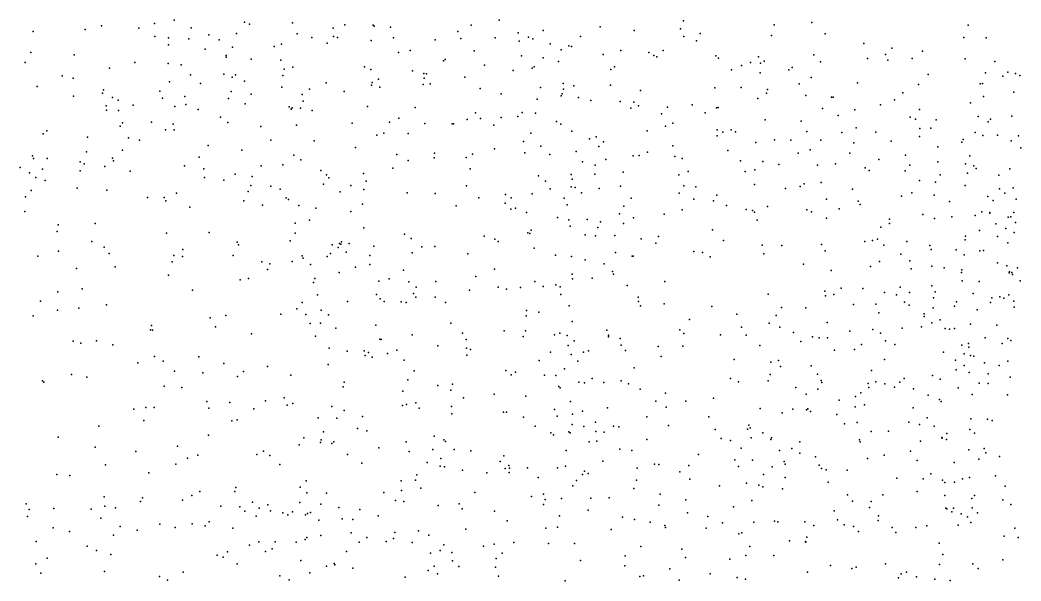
# Model space of a CAD drawing. Header units: metres. Extents: x -25 to 25, y -27.7 to 27.8.
# Drawn here: x 9.102 to 12.196, y 10.421 to 12.155 of the extents above; entities that cross this region are included whole.
import ezdxf

# ---------------------------------------------------------------- set-up
doc = ezdxf.new("R2010")
doc.units = ezdxf.units.M

msp = doc.modelspace()

# ---------------------------------------------------------------- linework, layer by layer
for p in [(9.3544, 12.1376, 0.66), (9.4693, 12.1298, 2.3811), (9.5177, 12.1446, 16.3457), (9.5793, 12.1553, -10.368), (9.6309, 12.1315, 0.8026), (9.796, 12.1482, 14.9385), (9.8116, 12.1422, -9.9624), (9.9449, 12.1462, 8.9835), (10.0708, 12.1301, -16.3647), (10.1067, 12.1405, -3.0336), (10.1935, 12.1396, -17.6757), (10.1967, 12.1366, 3.1572), (10.2475, 12.1328, 9.6042), (10.4967, 12.1398, -20.3444), (10.583, 12.1553, 11.8885), (10.8958, 12.1345, 1.3925), (11.1529, 12.1528, -6.4431), (11.4336, 12.1406, 4.2023), (11.5503, 12.148, 4.4058), (12.033, 12.1389, 4.9336), (9.1434, 12.1194, -10.7661), (9.3041, 12.1261, 16.5426), (9.5195, 12.1047, -19.503), (9.5611, 12.1001, 8.0197), (9.6857, 12.1093, 2.9674), (9.7713, 12.1136, 16.0758), (9.959, 12.1121, 15.5621), (10.0042, 12.1008, -17.2661), (10.071, 12.1044, -13.3775), (10.0841, 12.1014, 13.0767), (10.2564, 12.1004, 12.8388), (10.4556, 12.12, -13.0463), (10.4653, 12.0981, 7.2418), (10.5711, 12.0999, 12.1908), (10.6417, 12.1155, 11.6975), (10.6738, 12.102, -11.1252), (10.6875, 12.0975, 10.6856), (10.7189, 12.1234, -20.4975), (10.8345, 12.1047, 6.921), (11.0009, 12.1232, -20.5129), (11.1438, 12.1279, 3.6506), (11.1546, 12.1045, 1.7479), (11.2044, 12.1136, 6.976), (11.4253, 12.1071, -12.784), (11.5912, 12.1129, -5.8698), (12.02, 12.1015, -8.0053), (12.0889, 12.1007, 2.1853), (9.5615, 12.0786, -0.8114), (9.6246, 12.0971, 7.6282), (9.7181, 12.0936, 13.7514), (9.7587, 12.0718, 7.5216), (9.8883, 12.0738, 15.3762), (9.9106, 12.0807, 2.0188), (10.0515, 12.0837, 9.1312), (10.1878, 12.0918, 9.4247), (10.3856, 12.0941, -2.8069), (10.645, 12.0902, 10.4493), (10.7414, 12.0818, 11.001), (10.7986, 12.0752, 0.3713), (10.8075, 12.073, 3.3104), (11.1936, 12.0909, -7.456), (11.7102, 12.0829, -12.8823), (11.7966, 12.0684, 1.6557), (9.1357, 12.055, -1.0086), (9.2697, 12.0482, 2.4857), (9.6747, 12.0652, 14.0871), (9.7393, 12.0458, 15.0578), (9.7398, 12.041, -13.8736), (10.2727, 12.0551, -3.3271), (10.308, 12.0613, -9.8322), (10.5062, 12.0599, 12.4818), (10.6526, 12.0445, -3.5406), (10.719, 12.0381, 11.5546), (10.775, 12.0631, -11.3244), (10.9047, 12.0492, -12.8381), (10.9591, 12.0607, 0.6617), (11.0463, 12.0546, 3.4706), (11.0617, 12.0456, -19.018), (11.0709, 12.0411, 6.921), (11.0907, 12.0607, 1.2036), (11.2535, 12.0448, -19.2671), (11.2615, 12.0377, -20.423), (11.3848, 12.0416, -19.6073), (11.5561, 12.0475, -7.6393), (11.7224, 12.0359, -5.2853), (11.7771, 12.0492, -4.9795), (11.8601, 12.0366, 2.8391), (11.8924, 12.0587, 7.4522), (12.0237, 12.0355, -4.9476), (9.1187, 12.0237, -6.6607), (9.3791, 12.006, 2.896), (9.4573, 12.0239, 16.2701), (9.56, 12.0213, 7.8725), (9.6005, 12.0167, 16.1254), (9.8165, 12.0339, -16.918), (9.9088, 12.0316, 13.3772), (9.9452, 12.0096, 7.4884), (10.1675, 12.0106, -18.2765), (10.4112, 12.0287, -16.5375), (10.4166, 12.0334, 9.6767), (10.5377, 12.0162, 9.9199), (10.6857, 12.007, 3.1862), (10.6913, 12.0109, -18.7322), (10.7663, 12.0269, 11.3356), (10.9401, 12.0102, -16.7374), (11.3322, 12.0143, 1.3273), (11.3602, 12.0236, -19.98), (11.3911, 12.0219, -5.9324), (11.4022, 12.0283, 1.5576), (11.4889, 12.0084, 7.2465), (11.5762, 12.0263, -11.6153), (11.7851, 12.0308, -16.5396), (12.1153, 12.0271, -13.0477), (9.2331, 11.9826, 16.4373), (9.2664, 11.9757, -19.2403), (9.6296, 11.9857, 14.6672), (9.7321, 11.9875, -16.6102), (9.7583, 11.9783, 2.9221), (9.7684, 11.986, 15.2871), (9.9145, 11.9843, 1.2121), (9.9189, 12.0036, 8.7299), (10.1865, 12.0026, 9.1263), (10.316, 11.9984, 7.3225), (10.3509, 11.9899, 12.7865), (10.3514, 11.9754, 9.4367), (10.3589, 11.9893, -3.5241), (10.4777, 11.9782, -2.9882), (10.627, 11.9992, -10.648), (10.929, 12.002, -7.1223), (11.3016, 12.0012, 3.6771), (11.3901, 11.9923, 3.4057), (11.4792, 12.001, 1.17), (11.5477, 11.9779, 4.0492), (11.9091, 11.9866, -7.843), (12.0869, 11.9919, 4.8406), (12.1402, 11.9816, -10.9461), (12.1552, 11.9942, -8.223), (12.1795, 11.9904, 2.5312), (12.1927, 11.9839, -5.9721), (9.1551, 11.9499, -6.2376), (9.5644, 11.9642, 2.8758), (9.6605, 11.959, -10.4843), (9.7959, 11.9665, 13.5456), (9.9118, 11.9473, -16.4756), (10.0489, 11.961, 8.864), (10.1886, 11.9535, -0.1948), (10.1905, 11.9619, 3.0327), (10.2101, 11.9721, -16.4925), (10.2143, 11.948, 12.9722), (10.3483, 11.9559, -20.4073), (10.3701, 11.9584, 3.0538), (10.525, 11.944, -18.5746), (10.7109, 11.9466, 11.8596), (10.781, 11.9588, 10.6904), (10.814, 11.9524, 11.1595), (10.9276, 11.9538, -20.8638), (11.2496, 11.9458, -16.7628), (11.3309, 11.9471, 0.9538), (11.5104, 11.9584, 3.8951), (11.6909, 11.9615, 3.0217), (11.8798, 11.9555, 4.5212), (12.0697, 11.958, 1.8257), (12.0774, 11.9594, 7.5796), (9.2676, 11.9203, -0.8783), (9.3572, 11.9292, 0.7626), (9.3602, 11.9394, -6.3659), (9.3885, 11.9158, 16.1596), (9.535, 11.9355, 13.8918), (9.5429, 11.9133, 2.3943), (9.6119, 11.919, 15.9099), (9.7465, 11.9124, 8.4278), (9.7549, 11.9348, 15.5657), (9.8168, 11.9259, 7.6341), (9.9742, 11.9256, -13.6109), (9.9968, 11.9419, -20.1367), (10.1048, 11.9347, 7.4407), (10.5893, 11.9275, 3.0777), (10.775, 11.9209, 10.4679), (10.7782, 11.9267, -18.4374), (10.782, 11.9417, 7.0516), (10.8291, 11.9154, 10.9158), (11.0206, 11.9373, 3.3138), (11.3834, 11.9124, -7.4465), (11.4096, 11.9297, -20.2502), (11.4133, 11.9405, 3.6105), (11.5316, 11.9224, -5.5225), (11.6103, 11.917, -16.6423), (11.6159, 11.9169, 4.0057), (11.8312, 11.93, 1.3686), (12.0808, 11.9188, -16.4436), (12.1739, 11.9327, -5.7418), (9.3691, 11.89, 13.9907), (9.406, 11.908, 14.2221), (9.4524, 11.8924, -19.6416), (9.5806, 11.8884, 7.9722), (9.6146, 11.8947, 15.0567), (9.7985, 11.8959, -0.5924), (9.9346, 11.8872, -9.9253), (9.9432, 11.8842, 1.4148), (9.969, 11.883, 1.802), (9.9771, 11.9049, -0.3817), (10.1767, 11.8877, -17.7779), (10.3233, 11.8848, 9.1192), (10.7012, 11.9107, 12.1482), (10.8664, 11.9061, 3.1676), (10.957, 11.9031, 7.0226), (10.9908, 11.8831, -6.634), (10.9994, 11.9015, -6.2725), (11.0145, 11.8901, -18.7965), (11.1038, 11.8855, -18.4705), (11.1803, 11.8935, -19.1221), (11.2548, 11.8839, 3.4442), (11.2601, 11.8849, -11.6284), (11.5824, 11.8823, 7.3672), (11.7621, 11.8935, 7.4954), (11.8055, 11.9087, 4.1122), (12.0403, 11.8997, 2.8289), (9.3701, 11.8769, -19.4293), (9.4063, 11.8752, 14.3764), (9.6526, 11.8791, 8.2309), (9.7217, 11.8551, 7.8212), (9.9407, 11.8793, 13.3608), (10.0052, 11.8753, -17.2202), (10.2735, 11.8515, -18.4052), (10.5103, 11.8682, -18.3751), (10.5252, 11.8513, 12.6704), (10.5899, 11.8544, -16.8532), (10.6416, 11.8567, 12.445), (10.655, 11.8691, 0.1493), (10.6956, 11.8678, -20.9159), (11.0847, 11.8654, -6.0233), (11.2198, 11.8684, -7.257), (11.6316, 11.86, 3.7493), (11.6827, 11.878, 3.9601), (11.8539, 11.855, 4.27), (11.8828, 11.879, 7.6031), (12.0643, 11.8571, 7.7732), (12.1685, 11.8585, -5.3706), (9.412, 11.8272, 2.8123), (9.4193, 11.8371, 14.5547), (9.5084, 11.8392, 15.8237), (9.5757, 11.8337, -10.6729), (9.7447, 11.8386, 2.8484), (9.8465, 11.8259, 8.5152), (9.9572, 11.8302, 2.8913), (10.129, 11.8364, 13.1331), (10.2446, 11.8394, 2.9435), (10.3532, 11.8352, -13.2809), (10.4382, 11.8343, 9.2684), (10.4423, 11.8347, -9.9741), (10.4841, 11.8477, -20.7748), (10.5666, 11.8301, -10.2109), (10.7605, 11.8414, 10.1818), (10.774, 11.8331, -11.2793), (11.0979, 11.8271, -18.1205), (11.1207, 11.8365, -16.9231), (11.4061, 11.8465, 7.2733), (11.5165, 11.8423, -20.5592), (11.6864, 11.8223, 7.6961), (11.8705, 11.8486, 7.7547), (11.8834, 11.8203, 4.098), (11.9178, 11.8212, 7.9281), (11.9341, 11.8469, -4.898), (12.0945, 11.8403, 15.7124), (12.1026, 11.8492, 15.4554), (9.1742, 11.804, 2.8337), (9.1856, 11.813, 16.1796), (9.3113, 11.7937, 15.9719), (9.4379, 11.7907, 14.8577), (9.5524, 11.8155, 15.1869), (9.5788, 11.8154, 15.4482), (10.2048, 11.7994, 8.8516), (10.2274, 11.806, -16.6518), (10.3017, 11.8047, 12.9336), (10.6813, 11.8061, -11.0451), (10.8079, 11.8121, -16.9554), (10.863, 11.7882, 7.0755), (10.8829, 11.7943, 10.7547), (11.0409, 11.8124, -12.9059), (11.2569, 11.7971, 3.3008), (11.2573, 11.8158, -18.2997), (11.2744, 11.8083, -20.9948), (11.3006, 11.816, -12.8611), (11.3137, 11.8094, -19.548), (11.5341, 11.8103, 3.5031), (11.6425, 11.8081, 3.7961), (11.7475, 11.8087, 3.2057), (11.883, 11.795, 3.8772), (12.0544, 11.808, 4.5101), (12.0787, 11.7985, 15.2932), (12.1242, 11.7994, 1.6084), (12.1882, 11.797, 2.6956), (9.4712, 11.7844, 15.0392), (9.6835, 11.7679, 1.1194), (9.8776, 11.7839, -13.7664), (10.012, 11.7818, 8.6814), (10.1394, 11.7611, -20.3242), (10.5689, 11.7576, -18.1412), (10.659, 11.7796, -10.7027), (10.7125, 11.7655, 7.1471), (10.8918, 11.7645, 3.0358), (10.9054, 11.779, 11.085), (11.1206, 11.7669, -18.9542), (11.3771, 11.7772, -5.4311), (11.4341, 11.785, 3.3872), (11.4847, 11.7836, 7.4906), (11.5777, 11.7836, -4.9567), (11.6796, 11.7762, 3.4467), (11.7951, 11.7804, -7.7), (11.9388, 11.763, 3.9615), (12.0139, 11.7778, 8.0423), (12.0177, 11.7859, 15.5899), (12.1656, 11.7816, -5.8992), (12.1963, 11.7606, 14.9817), (9.1406, 11.7354, 14.2188), (9.1442, 11.7278, 0.5719), (9.186, 11.7278, 14.4406), (9.3076, 11.7477, 13.9606), (9.3881, 11.7281, -0.7724), (9.4195, 11.7528, 15.5905), (9.6557, 11.7314, -13.8961), (9.7877, 11.7527, -20.0405), (9.9484, 11.7378, 2.0032), (10.2675, 11.7395, -20.5897), (10.3821, 11.7291, 8.9921), (10.3833, 11.7439, -16.8274), (10.4818, 11.7307, 12.7636), (10.5014, 11.741, -0.049), (10.6629, 11.7452, 2.9315), (10.7404, 11.7393, 12.3389), (10.8218, 11.7488, 11.54), (10.9975, 11.7356, 0.6715), (11.0158, 11.7369, -6.7982), (11.0418, 11.7469, 7.1423), (11.1268, 11.733, -21.1421), (11.1494, 11.7276, 3.145), (11.2901, 11.7523, -18.6009), (11.5081, 11.7438, 7.7308), (11.5442, 11.754, -11.6113), (11.667, 11.7441, -20.6989), (11.8393, 11.7376, 3.6478), (12.0381, 11.7351, 4.2119), (9.1024, 11.6992, 15.9139), (9.288, 11.7175, 15.6739), (9.3004, 11.7108, 2.5895), (9.3649, 11.7025, -10.8459), (9.3914, 11.7205, 15.3656), (9.6109, 11.7044, -0.706), (9.6701, 11.6957, 13.7609), (9.8473, 11.7045, -16.9369), (9.9147, 11.708, -0.5094), (9.9705, 11.7227, 7.7456), (10.2547, 11.6973, -0.2382), (10.3017, 11.7207, 2.8522), (10.4939, 11.6955, 9.1482), (10.8406, 11.7166, 10.3661), (10.8804, 11.7066, 11.3494), (10.913, 11.7244, -6.0211), (11.3294, 11.7198, 7.3987), (11.3989, 11.7178, -19.767), (11.4476, 11.709, -17.1077), (11.5678, 11.7069, 1.3025), (11.6225, 11.7106, -21.0306), (11.7143, 11.6983, -20.4445), (11.7571, 11.7238, -11.5231), (11.853, 11.7072, -16.7714), (11.9392, 11.7165, 15.4506), (12.025, 11.7109, 3.9466), (12.0502, 11.7048, 8.1735), (12.0576, 11.6966, -5.1575), (12.1621, 11.6957, 4.443), (9.1313, 11.6826, 15.685), (9.1513, 11.6687, 15.504), (9.1718, 11.6944, 14.6121), (9.2884, 11.6887, 14.9621), (9.4426, 11.6885, -13.6362), (9.6731, 11.6686, -10.5727), (9.7673, 11.6789, -16.7076), (9.8198, 11.672, -10.2877), (10.0325, 11.6904, 13.3782), (10.0501, 11.6766, -16.6379), (10.0574, 11.6677, 2.7889), (10.1644, 11.6811, -17.8975), (10.7054, 11.6737, 0.3133), (10.8055, 11.6781, -13.0999), (10.8794, 11.6793, -21.1934), (10.9662, 11.6846, 10.9658), (11.1391, 11.6764, -17.8265), (11.168, 11.6874, -19.2342), (11.3436, 11.6876, -21.207), (11.3739, 11.6926, 7.5906), (11.7272, 11.6897, -17.0801), (11.8386, 11.6892, 3.657), (11.9462, 11.6773, 15.2481), (12.0315, 11.6815, -11.2136), (12.1277, 11.6756, -10.7303), (9.1806, 11.6592, 14.0322), (9.2792, 11.6352, 2.7095), (9.7321, 11.6608, -13.4925), (9.8156, 11.6443, 13.6877), (9.8773, 11.6413, 8.4464), (10.0406, 11.6475, -17.3106), (10.125, 11.6438, -13.4226), (10.1724, 11.6568, 7.5269), (10.4828, 11.6428, 7.2787), (10.7266, 11.6574, 9.7285), (10.7407, 11.634, -10.9398), (10.806, 11.6402, 2.8949), (10.8089, 11.6635, 11.9094), (10.8188, 11.6379, 11.707), (10.8921, 11.6349, 7.2094), (10.9584, 11.642, 10.7118), (11.1537, 11.6428, -6.9337), (11.1916, 11.6397, 7.4593), (11.3724, 11.6469, -5.0073), (11.4685, 11.6341, 7.938), (11.514, 11.6406, -18.4381), (11.5266, 11.6488, -18.0471), (11.5786, 11.6529, -12.9175), (11.883, 11.6594, 8.1879), (11.9323, 11.6543, 3.419), (12.0238, 11.644, 3.1553), (12.1295, 11.6339, -21.0515), (12.1723, 11.6363, 4.2334), (9.1189, 11.6085, 2.7474), (9.1369, 11.6279, -13.5688), (9.3704, 11.629, -13.1607), (9.4965, 11.607, 13.8906), (9.5481, 11.6066, 2.6681), (9.5863, 11.6204, -13.1943), (9.8074, 11.6251, 2.7145), (9.906, 11.6328, 2.2515), (9.9249, 11.6058, -10.0622), (10.0916, 11.6242, -0.3956), (10.1652, 11.6319, 13.1514), (10.2994, 11.6213, 12.9775), (10.3854, 11.6186, -20.9333), (10.521, 11.606, 2.8022), (10.6025, 11.6158, -10.2071), (10.6204, 11.6061, -17.9127), (10.6853, 11.6184, 9.5695), (10.7846, 11.6048, -17.1157), (10.8384, 11.6216, 10.1909), (10.9916, 11.6048, -11.3775), (11.14, 11.6197, -17.1775), (11.2564, 11.6135, 0.9808), (11.6754, 11.6326, 3.3702), (11.8271, 11.6107, -4.9391), (11.8587, 11.6214, 15.5968), (11.9281, 11.6143, 15.0359), (12.0943, 11.6102, 14.7839), (12.1462, 11.6197, -8.1893), (9.5532, 11.5966, 2.5597), (9.6276, 11.5769, -20.0301), (9.7937, 11.5962, 1.2446), (9.8524, 11.5833, 8.2547), (9.9323, 11.6008, -20.2203), (9.9643, 11.5817, 7.9839), (10.0166, 11.5741, 1.6721), (10.161, 11.5861, 8.6717), (10.451, 11.5806, 12.8202), (10.6015, 11.5894, 9.301), (10.6343, 11.574, 0.1257), (10.7933, 11.5843, -5.8614), (10.9688, 11.5804, 2.9294), (11.1853, 11.6017, -21.3631), (11.2463, 11.5968, -19.5106), (11.2856, 11.5824, 7.8063), (11.4124, 11.5793, -17.4085), (11.5949, 11.6013, -7.4615), (11.6341, 11.5722, -20.0357), (11.6934, 11.5955, 1.4829), (11.699, 11.5849, -17.3467), (11.9758, 11.5946, -16.9966), (12.1106, 11.5979, -5.7981), (12.1814, 11.6014, 4.0544), (9.1172, 11.5638, 0.4318), (10.1246, 11.5635, 13.2911), (10.6199, 11.5708, 7.2547), (10.6684, 11.5602, -6.153), (10.7637, 11.5449, -10.6764), (10.9556, 11.5561, -21.3868), (10.9985, 11.5435, -6.492), (11.0939, 11.555, -13.0512), (11.1486, 11.5688, 2.9899), (11.3468, 11.5697, -12.9891), (11.366, 11.567, 1.2062), (11.3725, 11.5614, -17.6647), (11.5339, 11.5688, -17.8071), (11.5492, 11.5623, -4.8805), (11.595, 11.5427, -21.3839), (11.8932, 11.5539, 15.9471), (11.9285, 11.5418, -20.2813), (11.9829, 11.5473, 8.3236), (12.0542, 11.5514, 3.689), (12.0755, 11.562, -16.6113), (12.1003, 11.5579, -5.5199), (12.1004, 11.5605, 3.6842), (12.1564, 11.5455, 2.8973), (12.1652, 11.5472, -20.2486), (12.1742, 11.5605, 4.0172), (9.2208, 11.522, -19.5456), (9.3342, 11.5261, -19.7702), (9.9524, 11.5273, 13.6296), (9.9969, 11.5372, -6.0979), (10.1652, 11.5129, -16.8112), (10.7986, 11.5373, 0.4609), (10.8032, 11.5185, 12.2743), (10.8554, 11.5388, 11.5043), (10.888, 11.5137, 7.4159), (10.897, 11.5312, 10.3503), (10.9675, 11.5259, -5.5947), (11.3805, 11.5365, -7.1299), (11.7626, 11.5146, 15.5229), (11.7894, 11.5395, 8.2657), (11.7902, 11.5267, 15.1852), (12.1184, 11.5254, 16.3318), (12.1493, 11.5108, -10.3899), (12.1796, 11.5297, 14.5041), (9.2177, 11.5012, 2.6763), (9.5555, 11.496, -10.673), (9.6868, 11.4985, -0.6268), (9.9527, 11.496, -13.2385), (10.2913, 11.4939, -18.0217), (10.3117, 11.4801, 8.759), (10.5368, 11.487, 9.0357), (10.6723, 11.4971, -21.3863), (10.6779, 11.4958, 12.5712), (10.6822, 11.5057, 2.7759), (10.8492, 11.4916, 10.1075), (10.881, 11.4881, 2.8318), (10.9406, 11.4888, 0.6208), (11.0226, 11.4785, 10.9678), (11.0761, 11.4865, -17.4085), (11.2426, 11.5065, -11.477), (12.025, 11.487, -10.848), (12.068, 11.5047, -5.9823), (12.1235, 11.4864, -21.3331), (12.1748, 11.4989, -6.3189), (9.3244, 11.4708, 0.7293), (9.3622, 11.4537, -10.7821), (9.7735, 11.4683, 2.6051), (9.7781, 11.4606, -20.2545), (9.9374, 11.4727, -17.2366), (10.0673, 11.4609, 13.537), (10.0862, 11.4523, 2.0116), (10.0901, 11.4648, -20.6107), (10.0942, 11.4628, 7.9842), (10.0964, 11.4696, 2.6532), (10.1197, 11.4642, -17.8952), (10.1957, 11.4568, 7.7575), (10.344, 11.4543, 7.4777), (10.3843, 11.4553, 12.8833), (10.5698, 11.4778, -17.084), (10.5805, 11.471, -5.8819), (10.6911, 11.4499, 9.3799), (11.0672, 11.4661, 7.7608), (11.2767, 11.4739, 7.9685), (11.396, 11.4599, -19.7132), (11.4569, 11.4586, 8.129), (11.5798, 11.4613, -21.582), (11.7134, 11.4705, 15.3721), (11.7376, 11.4736, -17.9319), (11.7529, 11.4776, -17.5872), (11.772, 11.459, -21.4867), (11.843, 11.471, -12.8384), (11.9141, 11.4579, 14.7288), (12.0239, 11.4758, 14.6005), (12.1554, 11.4669, -16.8935), (9.1576, 11.4252, 14.1418), (9.2214, 11.4412, 2.6296), (9.3776, 11.4338, -12.9213), (9.5781, 11.4277, 2.5613), (9.6045, 11.4245, -12.9374), (9.606, 11.4457, 13.9084), (9.761, 11.4279, 13.8486), (9.9741, 11.426, 2.3524), (9.9778, 11.4195, -16.7935), (10.0522, 11.4243, -17.5962), (10.0616, 11.4337, 8.4952), (10.1103, 11.4382, -9.5063), (10.1832, 11.4273, -13.2718), (10.314, 11.4356, -16.952), (10.487, 11.433, 7.372), (10.7579, 11.4284, 7.4581), (10.8066, 11.4245, 9.7017), (10.9431, 11.4372, 11.3485), (10.9945, 11.4251, 10.6382), (10.9974, 11.4259, -11.1659), (11.1854, 11.4401, -19.1385), (11.2117, 11.4369, 2.9104), (11.2361, 11.4237, 1.0855), (11.4019, 11.4327, -21.7177), (11.5913, 11.4419, 8.2413), (11.8249, 11.432, -18.3401), (11.9185, 11.4457, 3.3573), (11.9958, 11.4447, -10.6435), (12.021, 11.43, -7.9936), (12.0694, 11.4422, 3.4974), (12.0804, 11.4426, -17.1668), (9.2766, 11.387, -0.6852), (9.3964, 11.3927, -20.0115), (9.5728, 11.408, 1.0146), (9.8503, 11.4074, -10.2359), (9.8744, 11.4017, 1.3056), (9.9441, 11.4085, -9.99), (9.9999, 11.3996, 8.3111), (10.1398, 11.3911, 13.3974), (10.1836, 11.4001, 8.6194), (10.8491, 11.414, -6.2599), (10.9076, 11.4013, -10.8196), (11.5238, 11.4007, -18.7869), (11.7316, 11.3931, 15.7804), (11.7589, 11.4092, 14.8957), (11.8529, 11.411, -11.2102), (11.8564, 11.3865, 16.1121), (11.9205, 11.3941, -5.0948), (11.959, 11.3896, 8.4584), (12.124, 11.4049, 14.3823), (12.1525, 11.3956, 16.6621), (12.1859, 11.3893, 11.6555), (9.5609, 11.3667, -20.1965), (9.8089, 11.356, 2.5591), (9.8673, 11.3844, -0.5051), (10.0132, 11.3563, -13.0641), (10.0893, 11.3748, 8.1171), (10.2434, 11.3549, 13.0741), (10.2872, 11.3823, -9.6619), (10.5115, 11.3627, -21.4825), (10.5692, 11.3852, -17.7857), (10.8095, 11.3693, 11.8121), (10.81, 11.3551, 12.1154), (10.8704, 11.3578, -10.4214), (10.9337, 11.3784, 10.3972), (10.9363, 11.3701, -5.3983), (11.6091, 11.3809, 3.1258), (12.0125, 11.3749, -5.7918), (12.013, 11.3836, -17.4141), (12.1599, 11.3739, 12.1057), (12.1607, 11.3767, 11.8324), (12.1683, 11.3749, -8.4109), (12.1697, 11.3692, 2.7546), (9.295, 11.3248, 14.1038), (9.7829, 11.3522, -16.9801), (10.01, 11.3441, 2.594), (10.2114, 11.3479, -21.0546), (10.3046, 11.3465, -21.2742), (10.327, 11.3297, -5.9398), (10.3876, 11.3469, -0.2849), (10.5806, 11.3296, 9.0692), (10.6495, 11.329, 2.6835), (10.6933, 11.3469, 12.5221), (10.7195, 11.3316, 0.2494), (10.7584, 11.3367, -17.6294), (10.7724, 11.3306, -21.6743), (10.9789, 11.3348, 7.836), (11.0955, 11.3474, -4.9984), (11.6404, 11.3261, 15.6231), (11.707, 11.3254, 8.3886), (11.8233, 11.33, 14.6548), (11.9211, 11.3336, -21.5931), (12.0148, 11.3497, 11.4568), (12.067, 11.3471, 16.532), (12.1941, 11.3489, 11.317), (9.2196, 11.3149, -19.8733), (9.636, 11.3206, -0.5164), (10.0218, 11.3057, 13.6705), (10.2043, 11.3066, 13.2229), (10.2156, 11.2938, -13.0723), (10.3183, 11.3096, 2.6333), (10.3259, 11.2982, 12.9244), (10.3853, 11.2985, 8.8006), (10.4915, 11.3207, -6.1221), (10.6064, 11.3234, 7.5115), (10.7739, 11.3068, 7.6839), (11.013, 11.2988, 11.1526), (11.4145, 11.3076, 2.9457), (11.5896, 11.3174, 15.4689), (11.5921, 11.3027, -22.0618), (11.6176, 11.3072, -19.8017), (11.7742, 11.3131, 1.6198), (11.8111, 11.3054, -18.6496), (11.8515, 11.3132, -10.459), (11.9256, 11.2963, -19.969), (11.9306, 11.3157, 11.6438), (12.0485, 11.3103, 12.0071), (12.1063, 11.2969, 3.0386), (12.1312, 11.2997, 3.4694), (12.1429, 11.2959, 16.8783), (12.1589, 11.3064, -18.405), (9.1662, 11.286, 2.7099), (9.2846, 11.2647, 0.326), (9.3694, 11.2755, 0.5685), (9.9576, 11.2627, -9.3904), (9.9748, 11.2819, -9.6734), (10.1148, 11.2858, 8.272), (10.2284, 11.2855, -9.2815), (10.2809, 11.2843, 7.9204), (10.2955, 11.2819, -17.9153), (10.418, 11.282, 7.5455), (10.8002, 11.2723, 9.5516), (11.0136, 11.2849, 10.7074), (11.0205, 11.2721, 0.6854), (11.0935, 11.2784, 7.9988), (11.2403, 11.2694, -19.2947), (11.4562, 11.2664, -19.648), (11.5316, 11.2656, 15.2246), (11.6788, 11.2762, -12.8318), (11.7472, 11.2773, -7.6549), (11.8361, 11.2829, -21.8769), (11.8507, 11.2743, 11.399), (11.9244, 11.2654, 11.836), (11.9908, 11.271, -17.9229), (11.9965, 11.284, 1.6569), (12.1025, 11.2818, 12.7247), (12.1745, 11.2867, -19.9233), (12.1749, 11.2683, -18.6998), (9.1428, 11.2405, -0.3396), (9.2186, 11.2588, 14.2344), (9.6903, 11.235, -12.8157), (9.739, 11.2418, 13.9205), (9.9086, 11.2462, -17.6055), (9.9858, 11.2448, -17.9249), (10.0334, 11.2584, -0.4091), (10.0558, 11.2438, -20.8276), (10.6672, 11.2411, -17.18), (10.6682, 11.2574, -13.2028), (10.7058, 11.2522, -5.5735), (11.3178, 11.2464, -11.1836), (11.4392, 11.2423, -19.0206), (11.7572, 11.2506, -10.8367), (11.8966, 11.2392, 3.2468), (11.8974, 11.247, 14.4594), (12.0609, 11.2596, 3.2806), (9.5092, 11.2111, 0.7994), (9.7068, 11.207, 2.4579), (9.9993, 11.2173, 2.42), (10.0311, 11.2185, 1.5145), (10.0786, 11.2028, -12.8514), (10.2021, 11.2124, 13.3458), (10.4343, 11.2184, -9.8292), (10.8093, 11.2234, 11.6286), (11.1721, 11.2292, 2.7648), (11.3326, 11.2059, 1.3261), (11.4181, 11.2183, 8.2909), (11.4507, 11.2056, -4.8682), (11.5969, 11.2204, 14.8567), (11.8286, 11.2032, -5.1017), (11.8887, 11.2069, 16.4061), (11.9208, 11.2195, 8.5639), (11.9469, 11.2284, 12.1801), (11.9615, 11.2018, -6.1219), (11.9911, 11.2017, -5.6562), (12.0405, 11.2154, 16.7814), (12.1215, 11.2118, -21.6438), (9.5059, 11.1979, -0.3444), (9.5116, 11.197, 2.4489), (9.8178, 11.1849, -0.348), (10.0154, 11.1779, -16.9289), (10.2146, 11.1691, 2.5978), (10.315, 11.1821, -21.5044), (10.4704, 11.1878, -12.9512), (10.5987, 11.1951, 12.574), (10.6577, 11.1767, -6.1292), (10.6647, 11.1951, 9.1894), (10.7542, 11.1823, 7.8001), (10.7712, 11.187, 12.1137), (10.7934, 11.18, -17.3862), (10.9157, 11.197, 11.3793), (10.9209, 11.1757, 0.477), (10.921, 11.1814, 10.4086), (10.9569, 11.1707, -5.0031), (11.1414, 11.1976, -6.4663), (11.1544, 11.186, -22.1509), (11.2675, 11.1818, 8.2313), (11.3468, 11.1817, -10.7887), (11.4927, 11.1897, -11.0592), (11.5523, 11.1759, 2.9787), (11.5724, 11.1732, 15.7046), (11.5981, 11.1728, -7.3751), (11.667, 11.1941, 15.8972), (11.7387, 11.1986, 11.5201), (11.7623, 11.1875, -10.2378), (11.9752, 11.1996, -10.0508), (12.086, 11.1728, -17.7041), (12.1557, 11.1712, -9.758), (9.2666, 11.1626, -20.109), (9.2902, 11.1565, 2.4831), (9.3384, 11.1642, -0.0188), (9.3895, 11.1513, 2.7192), (10.0579, 11.1407, 13.7311), (10.2185, 11.1678, 8.5512), (10.394, 11.1479, 7.8519), (10.4816, 11.168, 8.8981), (10.4822, 11.1411, 2.6214), (10.7966, 11.1492, -5.2818), (10.8151, 11.1636, 2.6483), (10.9602, 11.1501, -22.0232), (11.0745, 11.1461, 8.1002), (11.1506, 11.147, -13.0459), (11.3887, 11.1493, -19.4197), (11.516, 11.1617, 15.5396), (11.7036, 11.1521, 11.6969), (11.7775, 11.1637, 11.8559), (11.8064, 11.1528, -18.884), (12.0136, 11.1508, 14.2609), (12.0343, 11.1558, 3.3271), (12.0354, 11.1444, 3.7869), (12.138, 11.1555, 2.8427), (12.1647, 11.165, 13.0509), (9.5178, 11.1152, 0.5578), (9.6547, 11.1144, 0.9557), (10.1131, 11.1321, -21.2304), (10.1665, 11.1324, 2.0185), (10.1692, 11.1183, -17.9556), (10.1797, 11.1274, 13.5474), (10.1911, 11.1133, 8.3923), (10.2384, 11.1251, -16.9673), (10.2672, 11.1345, 13.1803), (10.4837, 11.1196, -17.7387), (10.4949, 11.1365, -5.7812), (10.7423, 11.1287, 9.3074), (10.8056, 11.1215, -13.0817), (10.8439, 11.1289, 9.7026), (10.8594, 11.1325, 10.1693), (10.9743, 11.1334, 2.6574), (11.0843, 11.1149, 0.8462), (11.6202, 11.1349, -22.3226), (11.6814, 11.137, 14.6422), (11.9573, 11.1291, 11.0382), (12.0202, 11.1235, -21.9741), (12.0404, 11.1184, -19.7851), (12.0506, 11.1161, 8.6821), (9.467, 11.0962, 14.1351), (9.545, 11.101, -0.0509), (9.7328, 11.0935, -17.5574), (9.8675, 11.0849, 13.9196), (10.0545, 11.0908, -0.2792), (10.29, 11.1039, 12.9532), (10.7071, 11.103, 12.2482), (10.7857, 11.0774, -10.2027), (10.8264, 11.1012, 0.2834), (11.0002, 11.0806, 10.8334), (11.3101, 11.1059, -6.8148), (11.4232, 11.098, 15.1892), (11.4467, 11.1028, -10.2959), (11.4535, 11.0847, 15.0044), (11.5482, 11.086, -19.1475), (11.7743, 11.1056, 12.0113), (11.994, 11.1035, -5.4168), (12.021, 11.0872, 12.9761), (12.0839, 11.0957, 10.9566), (12.1285, 11.0872, -9.1111), (12.1553, 11.1004, -12.6773), (9.2611, 11.0594, -12.7684), (9.3088, 11.0514, -10.6872), (9.5799, 11.0701, 0.2109), (9.6676, 11.0649, 14.041), (9.7747, 11.054, -17.0027), (9.7936, 11.0688, 1.1501), (9.9399, 11.0573, -20.8199), (10.321, 11.0711, 8.6715), (10.6045, 11.0716, -12.7021), (10.6206, 11.059, -5.5481), (10.6335, 11.067, 9.0971), (10.7238, 11.0572, 11.9422), (10.7581, 11.0566, -12.8491), (10.8704, 11.0477, 11.3896), (11.2989, 11.0473, -4.7959), (11.4211, 11.0596, 8.534), (11.5674, 11.0609, 14.7489), (11.7343, 11.0725, 8.6221), (11.8357, 11.0475, 14.3704), (11.9233, 11.0563, -22.2058), (11.9467, 11.0455, 16.739), (11.996, 11.0742, -18.9818), (12.0361, 11.0659, 16.9573), (12.0948, 11.0621, -9.4012), (12.1624, 11.0518, 2.645), (9.1719, 11.0406, 2.4994), (9.1759, 11.0363, 2.7257), (9.5475, 11.0232, -10.5859), (9.6021, 11.0192, -20.5324), (10.101, 11.0211, -12.5883), (10.1044, 11.0359, 2.5447), (10.3006, 11.043, 8.256), (10.3939, 11.0253, -12.4989), (10.4392, 11.03, -0.1435), (10.7675, 11.0227, 7.9267), (10.7723, 11.0185, -21.9735), (10.8295, 11.036, 9.557), (10.8473, 11.0341, 10.046), (10.9072, 11.0354, 10.5055), (10.9604, 11.0399, 8.0817), (10.983, 11.0312, 11.1265), (11.3228, 11.0366, -12.9065), (11.4148, 11.0402, -7.079), (11.5009, 11.0196, 15.6654), (11.5683, 11.0144, 11.7448), (11.5788, 11.0416, 15.8459), (11.5809, 11.0345, -4.9546), (11.7235, 11.0321, 16.1834), (11.7263, 11.0194, -19.4549), (11.7477, 11.0372, 12.217), (11.7759, 11.0306, 12.507), (11.8054, 11.0201, 12.7031), (11.8223, 11.0358, 16.4746), (11.8644, 11.0158, 10.9838), (12.0019, 11.018, 3.3499), (12.0668, 11.0332, 1.8079), (12.0953, 11.0316, -8.8283), (9.9188, 10.9874, 2.4708), (10.2861, 11.0079, 2.5958), (10.4344, 11.0112, 8.829), (10.4733, 10.9874, -21.7675), (10.5681, 10.9993, 12.4139), (10.6656, 10.9923, -17.5651), (11.0191, 11.0142, -6.3308), (11.0975, 11.0022, 8.4466), (11.2462, 10.9863, 1.2411), (11.5322, 10.9991, 8.6934), (11.6852, 10.992, 14.5277), (11.7011, 11.0027, -7.6536), (11.9096, 10.9962, -8.0468), (12.0454, 10.9979, -8.3615), (12.1551, 10.9967, -21.8743), (9.4537, 10.953, -12.701), (9.4917, 10.9574, -17.2285), (9.5173, 10.9575, 2.4088), (9.6802, 10.9758, 0.3719), (9.6859, 10.9557, 0.7108), (9.7505, 10.9736, 2.6346), (9.8246, 10.9535, 0.1127), (9.8613, 10.9784, -18.0189), (9.9277, 10.9646, -8.7597), (9.9455, 10.9705, -9.1957), (10.0667, 10.9607, -10.0708), (10.2851, 10.9643, 13.496), (10.2968, 10.9672, 8.4528), (10.3257, 10.9718, 12.7996), (10.3361, 10.9559, 13.3449), (10.4362, 10.9607, -9.3455), (10.8042, 10.9762, 9.3889), (10.9184, 10.9569, 10.683), (11.0678, 10.977, -10.2678), (11.0996, 10.9591, 8.6938), (11.1608, 10.9768, -6.4902), (11.3901, 10.9551, 1.4034), (11.4911, 10.9526, -10.1226), (11.5379, 10.9536, -7.368), (11.6348, 10.9802, 12.0354), (11.6839, 10.9602, -9.967), (11.713, 10.9657, 12.3558), (11.8627, 10.9566, 12.9197), (11.9447, 10.9824, -12.6441), (11.9499, 10.9762, -5.7515), (10.024, 10.9257, -8.4916), (10.0821, 10.9247, -16.9842), (10.1044, 10.9479, -9.8379), (10.1606, 10.9302, -8.7015), (10.4369, 10.9386, 8.0758), (10.5967, 10.9432, 12.2123), (10.6056, 10.9429, 7.9123), (10.6583, 10.9274, -12.4009), (10.7544, 10.9512, -5.1644), (10.7625, 10.9308, 11.6707), (10.81, 10.9366, -12.56), (10.8411, 10.9463, 2.6035), (11.0401, 10.9284, -12.7738), (11.2312, 10.9284, -22.4248), (11.4585, 10.9416, 11.5699), (11.5338, 10.9502, 11.8924), (11.5458, 10.9457, 11.2953), (11.6276, 10.9359, 2.9787), (11.9064, 10.9258, -19.1536), (12.0417, 10.9227, 3.9035), (12.0931, 10.922, -22.0962), (9.3459, 10.8995, 2.7283), (9.4852, 10.918, 14.2467), (9.7566, 10.9161, -12.626), (9.7737, 10.9197, 14.0939), (10.1457, 10.8932, 2.0935), (10.695, 10.8997, -10.028), (10.8092, 10.9056, 10.271), (10.8451, 10.8994, 9.9284), (10.8816, 10.9123, 8.2049), (10.9369, 10.8998, -22.2271), (10.9536, 10.8979, 8.8149), (11.1067, 10.9021, 0.9021), (11.351, 10.8907, 15.3343), (11.3553, 10.9032, 15.1013), (11.3589, 10.8944, 8.8693), (11.6503, 10.9076, 16.0892), (11.6897, 10.9115, -22.4714), (11.8492, 10.9119, -5.2347), (11.8825, 10.9048, -9.5188), (11.9277, 10.8998, 13.0799), (12.1075, 10.9175, 17.13), (9.2201, 10.8663, 14.502), (9.6854, 10.8721, 2.4153), (9.9798, 10.8635, -12.4766), (10.0407, 10.8824, 2.3435), (10.1743, 10.8851, -12.3434), (10.3821, 10.8687, 13.0209), (10.7428, 10.8797, -17.3986), (10.7518, 10.8732, 8.9569), (10.7985, 10.8823, 8.5732), (10.8029, 10.8796, 8.4107), (10.8821, 10.8837, 11.2976), (10.9082, 10.8819, -4.9427), (11.251, 10.8895, -10.1869), (11.2691, 10.8615, -12.7044), (11.3625, 10.864, 2.7315), (11.3981, 10.8798, 11.7745), (11.4247, 10.8644, 14.8612), (11.7332, 10.8836, 16.329), (11.7865, 10.8846, 16.4946), (11.9519, 10.8652, -6.1118), (11.9532, 10.8626, -9.1762), (11.9668, 10.8778, 3.2759), (12.0379, 10.8895, -19.4728), (12.0525, 10.8781, 2.028), (9.3344, 10.835, 2.4214), (9.5887, 10.8385, 2.6799), (9.9654, 10.8423, -10.4162), (10.0316, 10.8499, -9.3541), (10.0336, 10.8573, -0.0006), (10.0658, 10.8469, -17.9646), (10.0727, 10.8513, 1.5713), (10.2112, 10.8329, 2.5916), (10.2959, 10.8512, 13.6771), (10.4119, 10.8576, -12.1933), (10.4171, 10.8527, 12.3999), (10.8621, 10.8519, 0.2327), (10.8855, 10.8533, 10.8061), (10.9566, 10.8293, -10.1271), (11.0398, 10.8586, 0.4735), (11.298, 10.8557, -6.9316), (11.3316, 10.8325, 11.5259), (11.4227, 10.859, -7.2127), (11.4882, 10.8305, 2.8207), (11.5123, 10.8517, 15.774), (11.697, 10.8576, 8.887), (11.6996, 10.8519, 12.6711), (11.8855, 10.8533, 16.7439), (11.9663, 10.8585, 3.685), (12.0828, 10.8305, 13.3165), (9.46, 10.8222, -17.7003), (9.6203, 10.8006, 14.2539), (9.6521, 10.8108, -10.6332), (9.834, 10.8124, 0.4755), (9.8554, 10.8225, 1.1106), (9.8747, 10.8096, 14.1359), (10.1147, 10.8127, -10.24), (10.3053, 10.8214, -16.9564), (10.378, 10.8282, 2.6), (10.4027, 10.8002, 8.3855), (10.4445, 10.8275, 8.2391), (10.4958, 10.8237, 12.1526), (10.5982, 10.8081, 11.8913), (10.7903, 10.8244, 9.1011), (10.9933, 10.8252, 8.9523), (11.1997, 10.8129, -6.667), (11.4494, 10.8251, 11.2705), (11.5129, 10.8162, 1.5184), (11.5612, 10.8051, -7.5265), (11.7215, 10.8, 14.4143), (11.7732, 10.8105, 3.1174), (11.8547, 10.8232, 1.8969), (12.0353, 10.8266, -8.7754), (12.0875, 10.818, -6.4059), (12.1304, 10.8063, 2.4491), (9.3664, 10.7807, -17.4226), (9.5841, 10.7824, -12.6296), (9.9051, 10.782, -20.9731), (10.1585, 10.7853, -21.5215), (10.361, 10.7876, 12.803), (10.4015, 10.7767, -5.8589), (10.4144, 10.7738, 13.502), (10.5864, 10.7912, 8.706), (10.6017, 10.7691, 0.0676), (10.6132, 10.7788, 8.437), (10.6152, 10.7698, -12.09), (10.6705, 10.7715, -22.0223), (10.7638, 10.7709, 11.8321), (10.7888, 10.7767, 10.1212), (10.9042, 10.7916, 11.5323), (11.0104, 10.7705, 11.757), (11.0632, 10.7821, 2.5964), (11.0774, 10.7813, 11.5877), (11.1697, 10.7787, 11.8007), (11.312, 10.7962, 9.0022), (11.3236, 10.7755, 15.225), (11.3668, 10.7952, 11.9979), (11.4276, 10.7746, 12.1506), (11.4643, 10.7906, -9.9593), (11.4672, 10.7825, 8.9955), (11.573, 10.7794, 15.9573), (11.5796, 10.769, 12.4657), (11.8752, 10.7942, 10.866), (11.9898, 10.7872, -8.2797), (12.0661, 10.7976, 8.9095), (9.2161, 10.7509, -17.0705), (9.2562, 10.748, -10.7084), (9.5002, 10.7556, -20.5836), (10.3285, 10.7499, -21.7212), (10.4703, 10.764, 8.5707), (10.5448, 10.7557, -5.6435), (10.614, 10.7564, 8.2546), (10.7036, 10.7416, 2.5722), (10.8408, 10.7511, 10.9138), (10.847, 10.7604, 9.6948), (10.8588, 10.7538, -12.2419), (11.1423, 10.7586, 11.3773), (11.1728, 10.7364, 11.9593), (11.4002, 10.7505, -4.8862), (11.4673, 10.7417, 11.1422), (11.5944, 10.7648, 14.5609), (11.659, 10.7641, 1.7188), (11.8126, 10.7397, 14.2907), (11.8944, 10.7367, 2.1232), (11.9175, 10.7528, 13.1946), (12.0153, 10.7367, 3.3363), (12.0371, 10.741, 17.0511), (12.1178, 10.7466, -12.5347), (9.7694, 10.7109, -20.7986), (9.9683, 10.7115, 2.4978), (9.9866, 10.7313, -12.2768), (10.28, 10.7307, -9.7375), (10.3249, 10.7331, 12.5906), (10.3417, 10.7085, 13.7727), (10.8106, 10.7154, -9.9165), (10.8226, 10.7316, 9.3492), (10.9999, 10.7073, 11.1652), (11.0081, 10.7334, -22.3348), (11.2643, 10.716, 11.2843), (11.3484, 10.7235, 15.0112), (11.3865, 10.7173, -22.5302), (11.3983, 10.7122, 15.5704), (11.4587, 10.7062, -9.7662), (11.5999, 10.7271, 2.9432), (11.9537, 10.7328, -5.882), (11.9611, 10.7256, 16.918), (11.9903, 10.7274, 14.0355), (12.1473, 10.7141, 10.7839), (9.3624, 10.6818, 11.2987), (9.4814, 10.6786, 11.6417), (9.6332, 10.6859, 11.7071), (9.658, 10.6979, 11.5167), (9.7668, 10.6983, -17.0301), (9.9889, 10.6937, 14.1657), (10.0492, 10.6929, 0.2356), (10.2269, 10.6951, -8.3819), (10.2817, 10.7016, 12.162), (10.5078, 10.6951, 13.1344), (10.6836, 10.6824, 10.5862), (10.7208, 10.6898, -9.6306), (10.776, 10.6769, -17.2038), (10.8672, 10.6771, 11.97), (10.9238, 10.6788, -6.4068), (11.0814, 10.6895, 9.1379), (11.6598, 10.6875, -5.09), (11.7698, 10.6882, 9.0143), (11.8753, 10.6985, 16.772), (11.9611, 10.6853, -5.49), (12.0449, 10.6768, 13.4473), (12.053, 10.6853, 3.989), (9.1211, 10.6599, 14.596), (9.2066, 10.6458, 10.9901), (9.3643, 10.6532, 2.4129), (9.3971, 10.6471, 10.853), (9.4746, 10.6676, 11.0779), (9.6044, 10.6714, 11.2191), (9.7233, 10.6524, 12.0209), (9.7814, 10.6502, -12.4677), (9.8205, 10.665, -10.6553), (9.8415, 10.6465, 14.2586), (9.8684, 10.6573, 2.4555), (9.9669, 10.6638, -8.1173), (10.0325, 10.6584, 1.4061), (10.088, 10.6487, -16.9804), (10.2633, 10.6705, -9.5181), (10.2884, 10.6675, -10.1198), (10.3948, 10.6552, -8.7648), (10.4597, 10.6596, 12.0344), (10.4692, 10.6449, 12.8788), (10.7205, 10.6578, 10.1954), (10.7255, 10.6738, 10.828), (11.0771, 10.6556, 12.0555), (11.1607, 10.672, 0.8505), (11.3078, 10.6506, 12.2051), (11.3642, 10.6698, 1.2787), (11.6754, 10.668, 10.9311), (11.7284, 10.6483, 2.012), (11.7332, 10.6671, -12.4597), (11.9639, 10.6461, 3.4168), (11.9667, 10.644, -12.3181), (11.9877, 10.6464, -22.3177), (12.0455, 10.6472, -6.2356), (12.1407, 10.6725, 17.1793), (12.1646, 10.6578, 3.4817), (9.1254, 10.6208, 10.4901), (9.1309, 10.6428, 10.777), (9.3228, 10.643, 10.6916), (9.3523, 10.6152, 11.8756), (9.7976, 10.6373, 12.1561), (9.8318, 10.6218, -8.341), (9.8765, 10.6382, 11.4363), (9.9143, 10.6321, 11.8037), (9.9303, 10.6264, 0.6913), (9.9444, 10.6348, 12.0675), (9.9845, 10.6261, 11.6583), (9.9905, 10.63, 12.2835), (9.9998, 10.6335, -21.2681), (10.0983, 10.6137, 11.7711), (10.1531, 10.6425, 12.0852), (10.2093, 10.6225, -9.3172), (10.5692, 10.6368, -9.0357), (10.7704, 10.6228, 10.0179), (10.858, 10.6405, 11.043), (10.9648, 10.6183, 9.2959), (11.1654, 10.6324, -12.3275), (11.2284, 10.621, 9.1829), (11.6184, 10.6385, -9.2725), (11.7563, 10.6226, -22.4813), (11.9828, 10.6349, 10.7925), (12.0114, 10.6293, 2.3961), (12.0311, 10.6196, 13.8048), (12.062, 10.6324, 2.6649), (9.205, 10.5855, 2.4326), (9.4119, 10.5899, 10.5136), (9.5346, 10.5969, -17.9835), (9.5816, 10.5869, 10.8048), (9.6341, 10.5984, 10.9964), (9.6743, 10.5921, 12.2601), (9.6868, 10.6045, 14.3343), (9.7604, 10.5847, 2.4393), (10.0258, 10.6094, 11.5007), (10.1316, 10.6113, -6.0228), (10.4799, 10.5812, 13.6358), (10.608, 10.6078, -11.9396), (10.7279, 10.5843, 10.9748), (10.7637, 10.5875, -9.1902), (11.002, 10.6116, 0.3069), (11.0501, 10.6037, 2.5765), (11.0957, 10.5925, -9.7985), (11.0979, 10.587, 11.1313), (11.2228, 10.5845, -22.4661), (11.2733, 10.6008, -7.276), (11.3702, 10.603, 12.3517), (11.4347, 10.6063, 2.7757), (11.4452, 10.6045, 15.6781), (11.5277, 10.6042, 15.8509), (11.5558, 10.5932, 14.5912), (11.629, 10.6102, 16.1643), (11.6501, 10.5947, 12.8966), (11.6783, 10.5894, 9.1085), (11.7547, 10.6082, 16.5308), (11.7977, 10.5863, 14.2814), (11.8712, 10.5866, 3.2748), (11.9058, 10.5919, 14.1193), (12.0018, 10.5936, -8.9894), (12.0415, 10.6021, 13.6236), (12.1777, 10.5844, -8.473), (9.2557, 10.5744, 11.6486), (9.3915, 10.563, 14.4533), (9.4646, 10.5781, -10.7414), (9.9887, 10.5559, 1.188), (10.0324, 10.5623, 2.2648), (10.1258, 10.57, -17.8943), (10.1744, 10.5559, -21.5834), (10.2572, 10.5531, 2.5865), (10.2613, 10.5711, 14.0258), (10.3345, 10.5768, -16.9076), (10.3663, 10.5633, -9.9385), (10.9301, 10.5802, -9.4431), (11.3244, 10.5675, -9.4454), (11.3335, 10.5706, 15.1341), (11.5348, 10.5571, -12.3373), (11.6938, 10.574, -7.8772), (11.809, 10.5712, 13.1778), (12.144, 10.5595, -12.0691), (12.1878, 10.5554, 10.7225), (9.1527, 10.5435, 11.4682), (9.3095, 10.5296, 10.3699), (9.8112, 10.5325, 12.311), (9.8401, 10.5428, 11.1219), (9.8819, 10.5205, -17.0055), (9.8911, 10.5426, -8.6184), (9.956, 10.5411, 2.4987), (9.984, 10.5494, 11.268), (10.1509, 10.5415, -11.9534), (10.2342, 10.544, 12.5408), (10.3142, 10.5401, -17.7592), (10.4124, 10.533, 12.7318), (10.5347, 10.5287, 10.7865), (10.5683, 10.5353, 13.0405), (10.6291, 10.5409, 2.5316), (10.7363, 10.5378, -5.2171), (10.8158, 10.537, 2.5235), (11.0209, 10.5283, -6.6855), (11.1483, 10.5201, 0.505), (11.3585, 10.5281, -4.8929), (11.4811, 10.5459, 14.7259), (11.5304, 10.5434, 12.6522), (11.5313, 10.541, 2.8807), (11.9435, 10.5382, 13.4089), (9.1863, 10.4922, -20.3172), (9.3385, 10.5162, -20.5071), (9.3828, 10.5032, 12.1198), (9.7117, 10.5014, 10.7591), (9.7298, 10.4956, -8.1127), (9.7432, 10.5118, 10.927), (9.8614, 10.5128, -6.1731), (10.112, 10.5125, -7.9099), (10.3711, 10.5079, 0.1296), (10.401, 10.5159, -8.4418), (10.4374, 10.5095, -21.8534), (10.5741, 10.4909, -6.3818), (10.5928, 10.5078, 13.277), (10.9726, 10.4991, -9.1648), (11.1598, 10.4937, 12.2865), (11.2964, 10.489, 2.6639), (11.3457, 10.5003, -12.2645), (11.4319, 10.4998, -7.6852), (11.9549, 10.5036, 16.8905), (9.1509, 10.4744, 14.5588), (9.7735, 10.4741, -17.9784), (9.9703, 10.485, 12.3799), (10.0495, 10.4668, -21.4219), (10.0729, 10.4752, -6.3422), (10.0757, 10.4715, 0.4937), (10.1314, 10.4611, -9.0164), (10.383, 10.4676, 10.6109), (10.4391, 10.4837, -5.6307), (10.4587, 10.4663, 10.3754), (10.5717, 10.464, 12.1256), (10.8351, 10.485, -6.5154), (10.9723, 10.4678, 12.2316), (11.1114, 10.4586, -7.1441), (11.6071, 10.4689, 9.1811), (11.6736, 10.4598, 3.0799), (11.6871, 10.4641, 13.0569), (11.7773, 10.4743, -9.1644), (11.9449, 10.472, -5.6465), (12.0471, 10.4742, 3.1704), (12.064, 10.4604, 9.1165), (12.1404, 10.4867, 17.144), (9.1668, 10.4456, -17.668), (9.3633, 10.4512, 2.3995), (9.5338, 10.4357, 2.411), (9.607, 10.4487, -6.0871), (9.9051, 10.437, -7.7498), (9.9984, 10.4467, 0.9515), (10.2924, 10.4332, 11.0228), (10.3642, 10.4539, -9.4707), (10.3928, 10.4435, 10.861), (10.5812, 10.4367, 13.4933), (11.0184, 10.4353, -6.8927), (11.0292, 10.4378, -22.3206), (11.2358, 10.444, -7.5338), (11.3194, 10.4327, 0.8666), (11.3446, 10.4273, 12.4824), (11.5367, 10.4483, 1.8349), (11.8179, 10.4315, -22.3924), (11.8258, 10.4438, 9.1527), (11.8424, 10.4489, 10.7726), (11.8737, 10.4339, 3.3611), (11.9296, 10.4272, 13.9873), (9.5582, 10.4242, 10.3625), (9.9343, 10.4252, 10.7204), (10.7873, 10.4215, 9.7342), (11.1394, 10.4241, -12.1337), (11.9774, 10.4234, 3.5257)]:
    msp.add_point(p)

doc.saveas('drawing.dxf')
